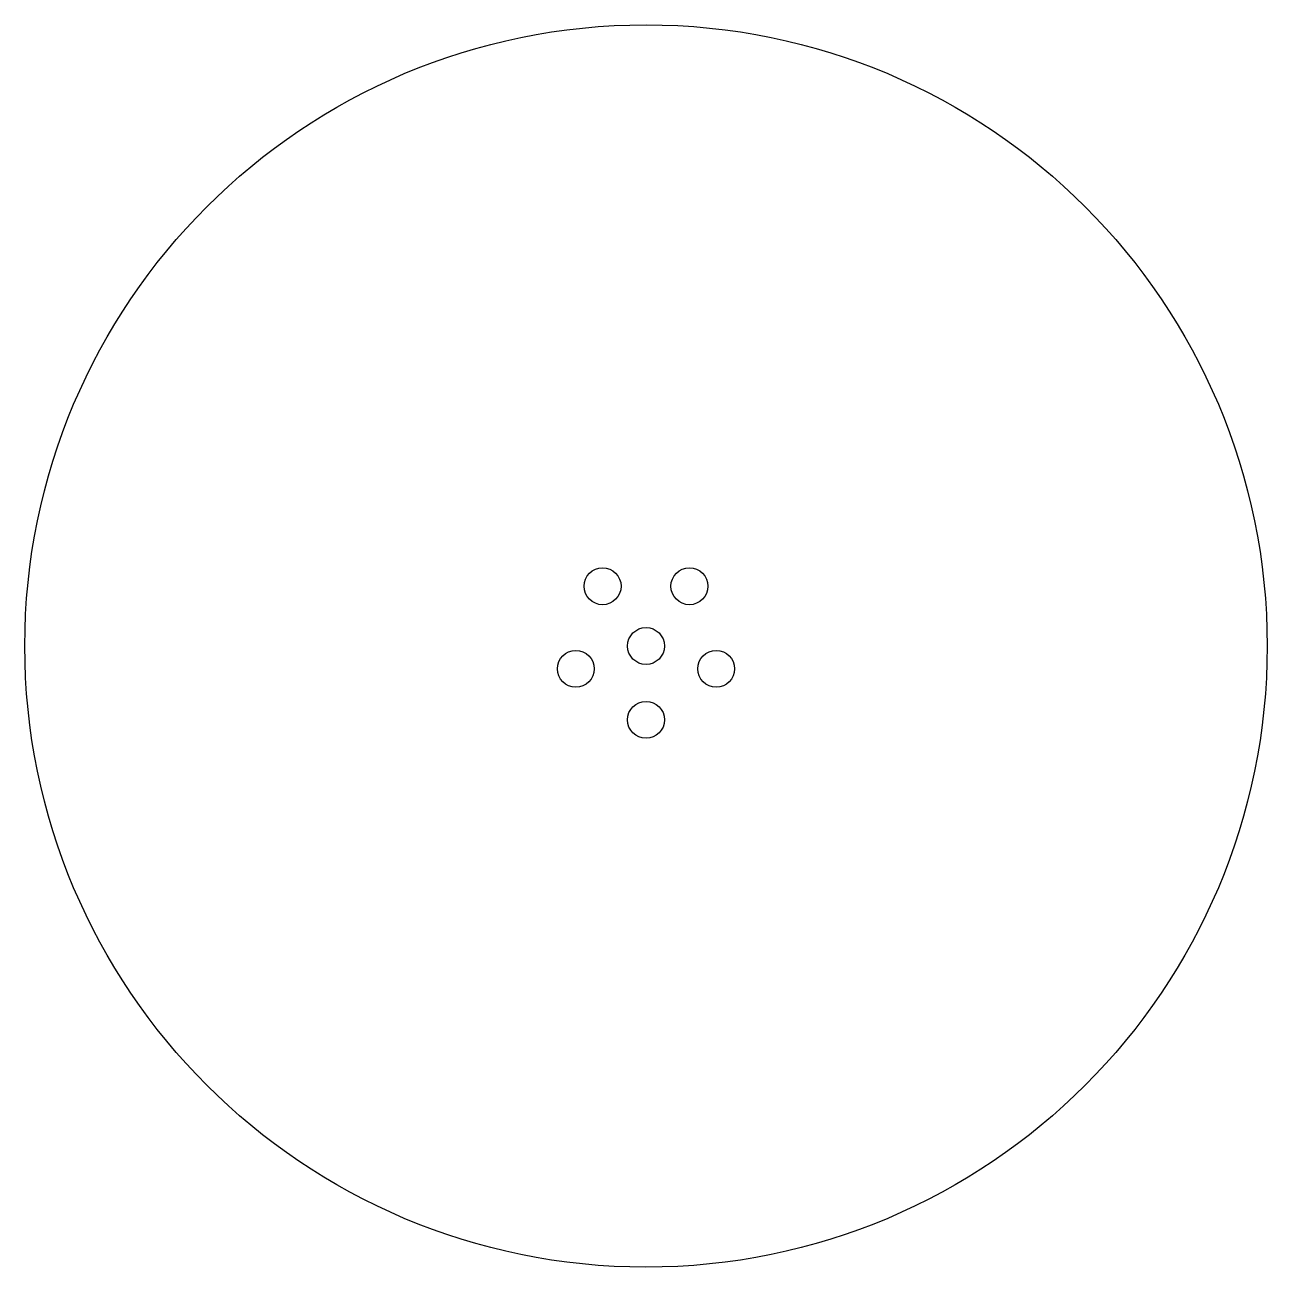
# Model space of a CAD drawing. Header units: millimetres. Extents: x -84 to 84, y -84 to 84.
import ezdxf

# ---------------------------------------------------------------- set-up
doc = ezdxf.new("R2010")
doc.units = ezdxf.units.MM

msp = doc.modelspace()

# ---------------------------------------------------------------- linework, layer by layer
at = {"color": 7, "linetype": 'Continuous', "lineweight": 25}
for centre, radius in [((0, 0), 84.14), ((-5.88, 8.09), 2.5), ((5.88, 8.09), 2.5), ((0, 0), 2.5), ((-9.51, -3.09), 2.5), ((9.51, -3.09), 2.5), ((0, -10), 2.5)]:
    msp.add_circle(centre, radius, dxfattribs=at)

doc.saveas('drawing.dxf')
